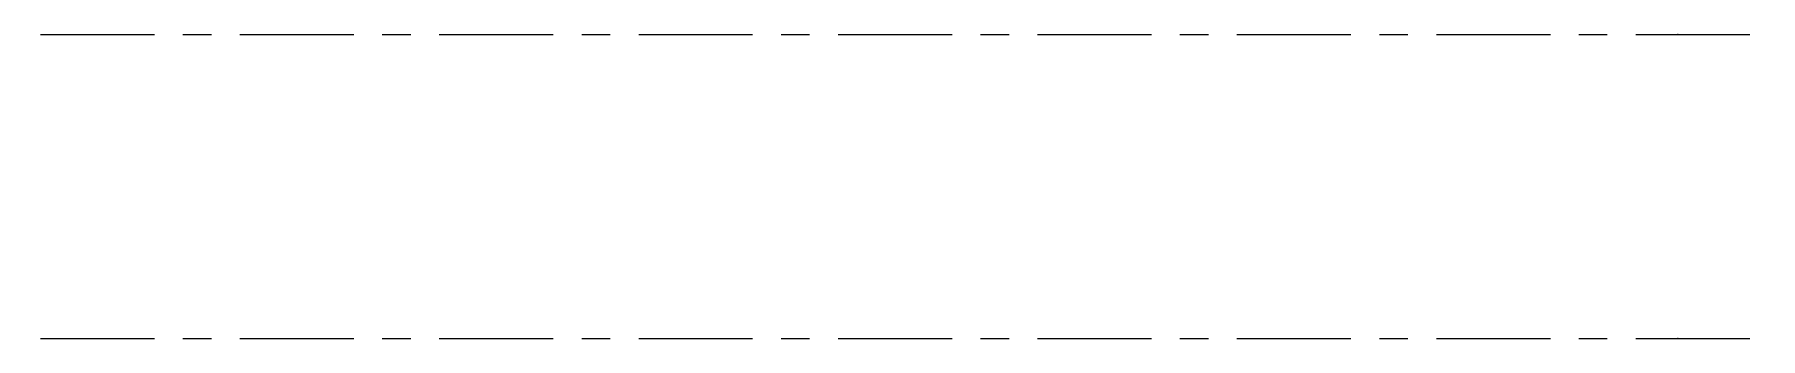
# Model space of a CAD drawing. Header units: millimetres. Extents: x -25371 to 2282244, y -90657 to 147824.
# Drawn here: x 1720998 to 1724406, y 3527 to 4127 of the extents above; entities that cross this region are included whole.
import ezdxf

# ---------------------------------------------------------------- set-up
doc = ezdxf.new("R2010")
doc.units = ezdxf.units.MM
doc.linetypes.add('CENTER', pattern=[50.8, 31.75, -6.35, 6.35, -6.35])
doc.linetypes.add('TA_GL_000.90000', pattern=[2.475, 0.9, -0.225, 0.225, -0.225, 0.9])
doc.layers.add('000 - 0_SYM_DWG_GRIDLINE_MAIN_COLOR_251', color=251, linetype='Continuous')
doc.layers.add('000 - GRID', color=251, linetype='CENTER')
doc.styles.add('TA', font='', dxfattribs={"height": 4.5})
doc.styles.get('TA').set_extended_font_data('Cordia New')

# ---------------------------------------------------------------- blocks, each defined once
blk = doc.blocks.new('*U2265')
at = {"layer": '000 - 0_SYM_DWG_GRIDLINE_MAIN_COLOR_251', "color": 0, "linetype": 'ByBlock', "ltscale": 5}
blk.add_line((20, 0), (-529.286, 0), dxfattribs=at)
at = {"layer": '000 - 0_SYM_DWG_GRIDLINE_MAIN_COLOR_251', "color": 3}
blk.add_point((-509.286, 0), dxfattribs=at)
at = {"style": 'TA', "flags": 1}
blk.add_attdef('LOCATION', (6, -6), '', height=4.5, rotation=270, dxfattribs=at)
blk = doc.blocks.new('C-1-VS01_REV00_20260615-141331_ELEVATION_2_DIMS')
at = {"layer": '000 - GRID', "linetype": 'TA_GL_000.90000', "xscale": 50.00000000000004, "yscale": 50.00000000000004, "zscale": 50.00000000000004, "rotation": 180}
for p in [(-9960, 108700), (-9960, 108100)]:
    blk.add_blockref('*U2265', p, dxfattribs=at)

msp = doc.modelspace()

# ---------------------------------------------------------------- block references
msp.add_blockref('C-1-VS01_REV00_20260615-141331_ELEVATION_2_DIMS', (1708738.911, -104572.744))

doc.saveas('drawing.dxf')
